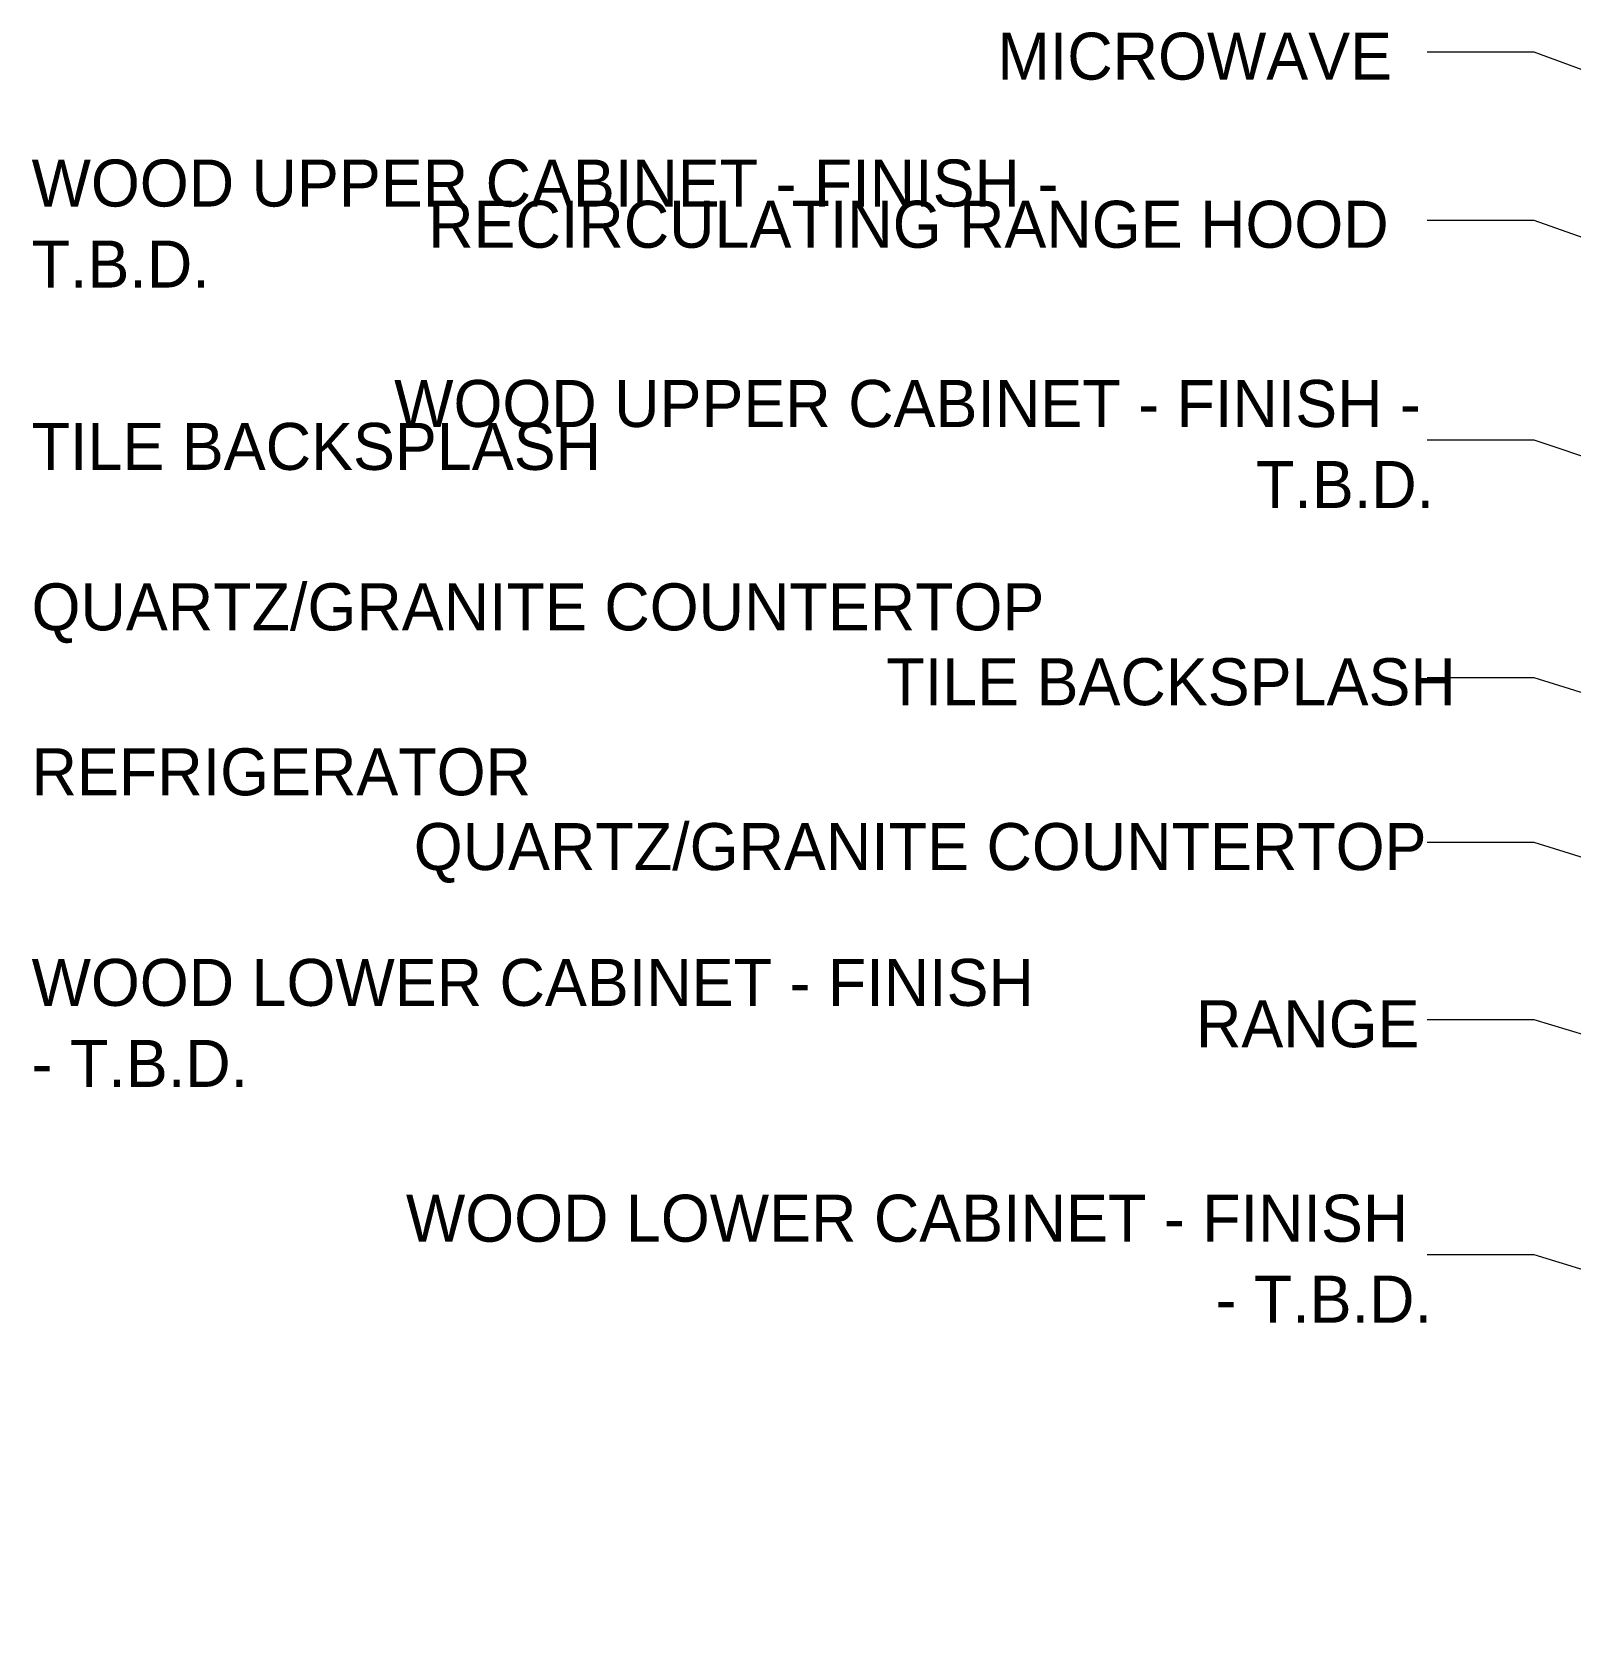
# Model space of a CAD drawing. Header units: inches. Extents: x 2887 to 5387, y 120 to 10852.
# Drawn here: x 3031.2 to 3129.3, y 145.1 to 246.9 of the extents above; entities that cross this region are included whole.
import ezdxf

# ---------------------------------------------------------------- set-up
doc = ezdxf.new("R2010")
doc.units = ezdxf.units.IN
doc.header["$MEASUREMENT"] = 0
doc.layers.add('G-ANNO-TEXT', color=231, linetype='Continuous', lineweight=9)
doc.styles.add('Century Gothic', font='ufonts.com_century-gothic.ttf', dxfattribs={"height": 3})

msp = doc.modelspace()

# ---------------------------------------------------------------- linework, layer by layer
at = {"layer": 'G-ANNO-TEXT'}
for p, q in [((3127.04, 245.65), (3120.21, 245.65)), ((3232.19, 207.14), (3127.04, 245.65)), ((3127.04, 234.92), (3120.21, 234.92)), ((3232.19, 197.64), (3127.04, 234.92)), ((3127.04, 220.89), (3120.21, 220.89)), ((3196.44, 197.64), (3127.04, 220.89)), ((3127.04, 205.72), (3120.21, 205.72)), ((3201.21, 182.52), (3127.04, 205.72)), ((3127.04, 195.2), (3120.21, 195.2)), ((3204.5, 171.07), (3127.04, 195.2)), ((3127.04, 183.89), (3120.21, 183.89)), ((3232.19, 152.02), (3127.04, 183.89)), ((3127.04, 168.89), (3120.21, 168.89)), ((3204.5, 145.07), (3127.04, 168.89))]:
    msp.add_line(p, q, dxfattribs=at)

# ---------------------------------------------------------------- texts
at = {"layer": 'G-ANNO-TEXT', "char_height": 3, "attachment_point": 1, "style": 'Century Gothic'}
for s, insert, width in [('MICROWAVE', (3092.79, 246.9), 33.229), ('WOOD UPPER CABINET - FINISH -', (3031.15, 238.8), 79.891), ('RECIRCULATING RANGE HOOD', (3056.46, 236.17), 77.265), ('T.B.D.', (3031.15, 233.63), 13.231), ('WOOD UPPER CABINET - FINISH -', (3054.29, 224.73), 79.891), ('TILE BACKSPLASH', (3031.15, 221.99), 41.814), ('T.B.D.', (3109.29, 219.56), 13.231), ('QUARTZ/GRANITE COUNTERTOP', (3031.15, 211.75), 78.376), ('TILE BACKSPLASH', (3085.7, 206.97), 41.814), ('REFRIGERATOR', (3031.15, 201.22), 36.764), ('QUARTZ/GRANITE COUNTERTOP', (3055.54, 196.45), 78.376), ('WOOD LOWER CABINET - FINISH', (3031.15, 187.78), 78.982), ('RANGE', (3105.46, 185.14), 17.877), ('- T.B.D.', (3031.15, 182.61), 16.362), ('WOOD LOWER CABINET - FINISH', (3055.04, 172.73), 78.982), ('- T.B.D.', (3106.7, 167.56), 16.362)]:
    msp.add_mtext(s, dxfattribs=dict(at, insert=insert, width=width))

doc.saveas('drawing.dxf')
